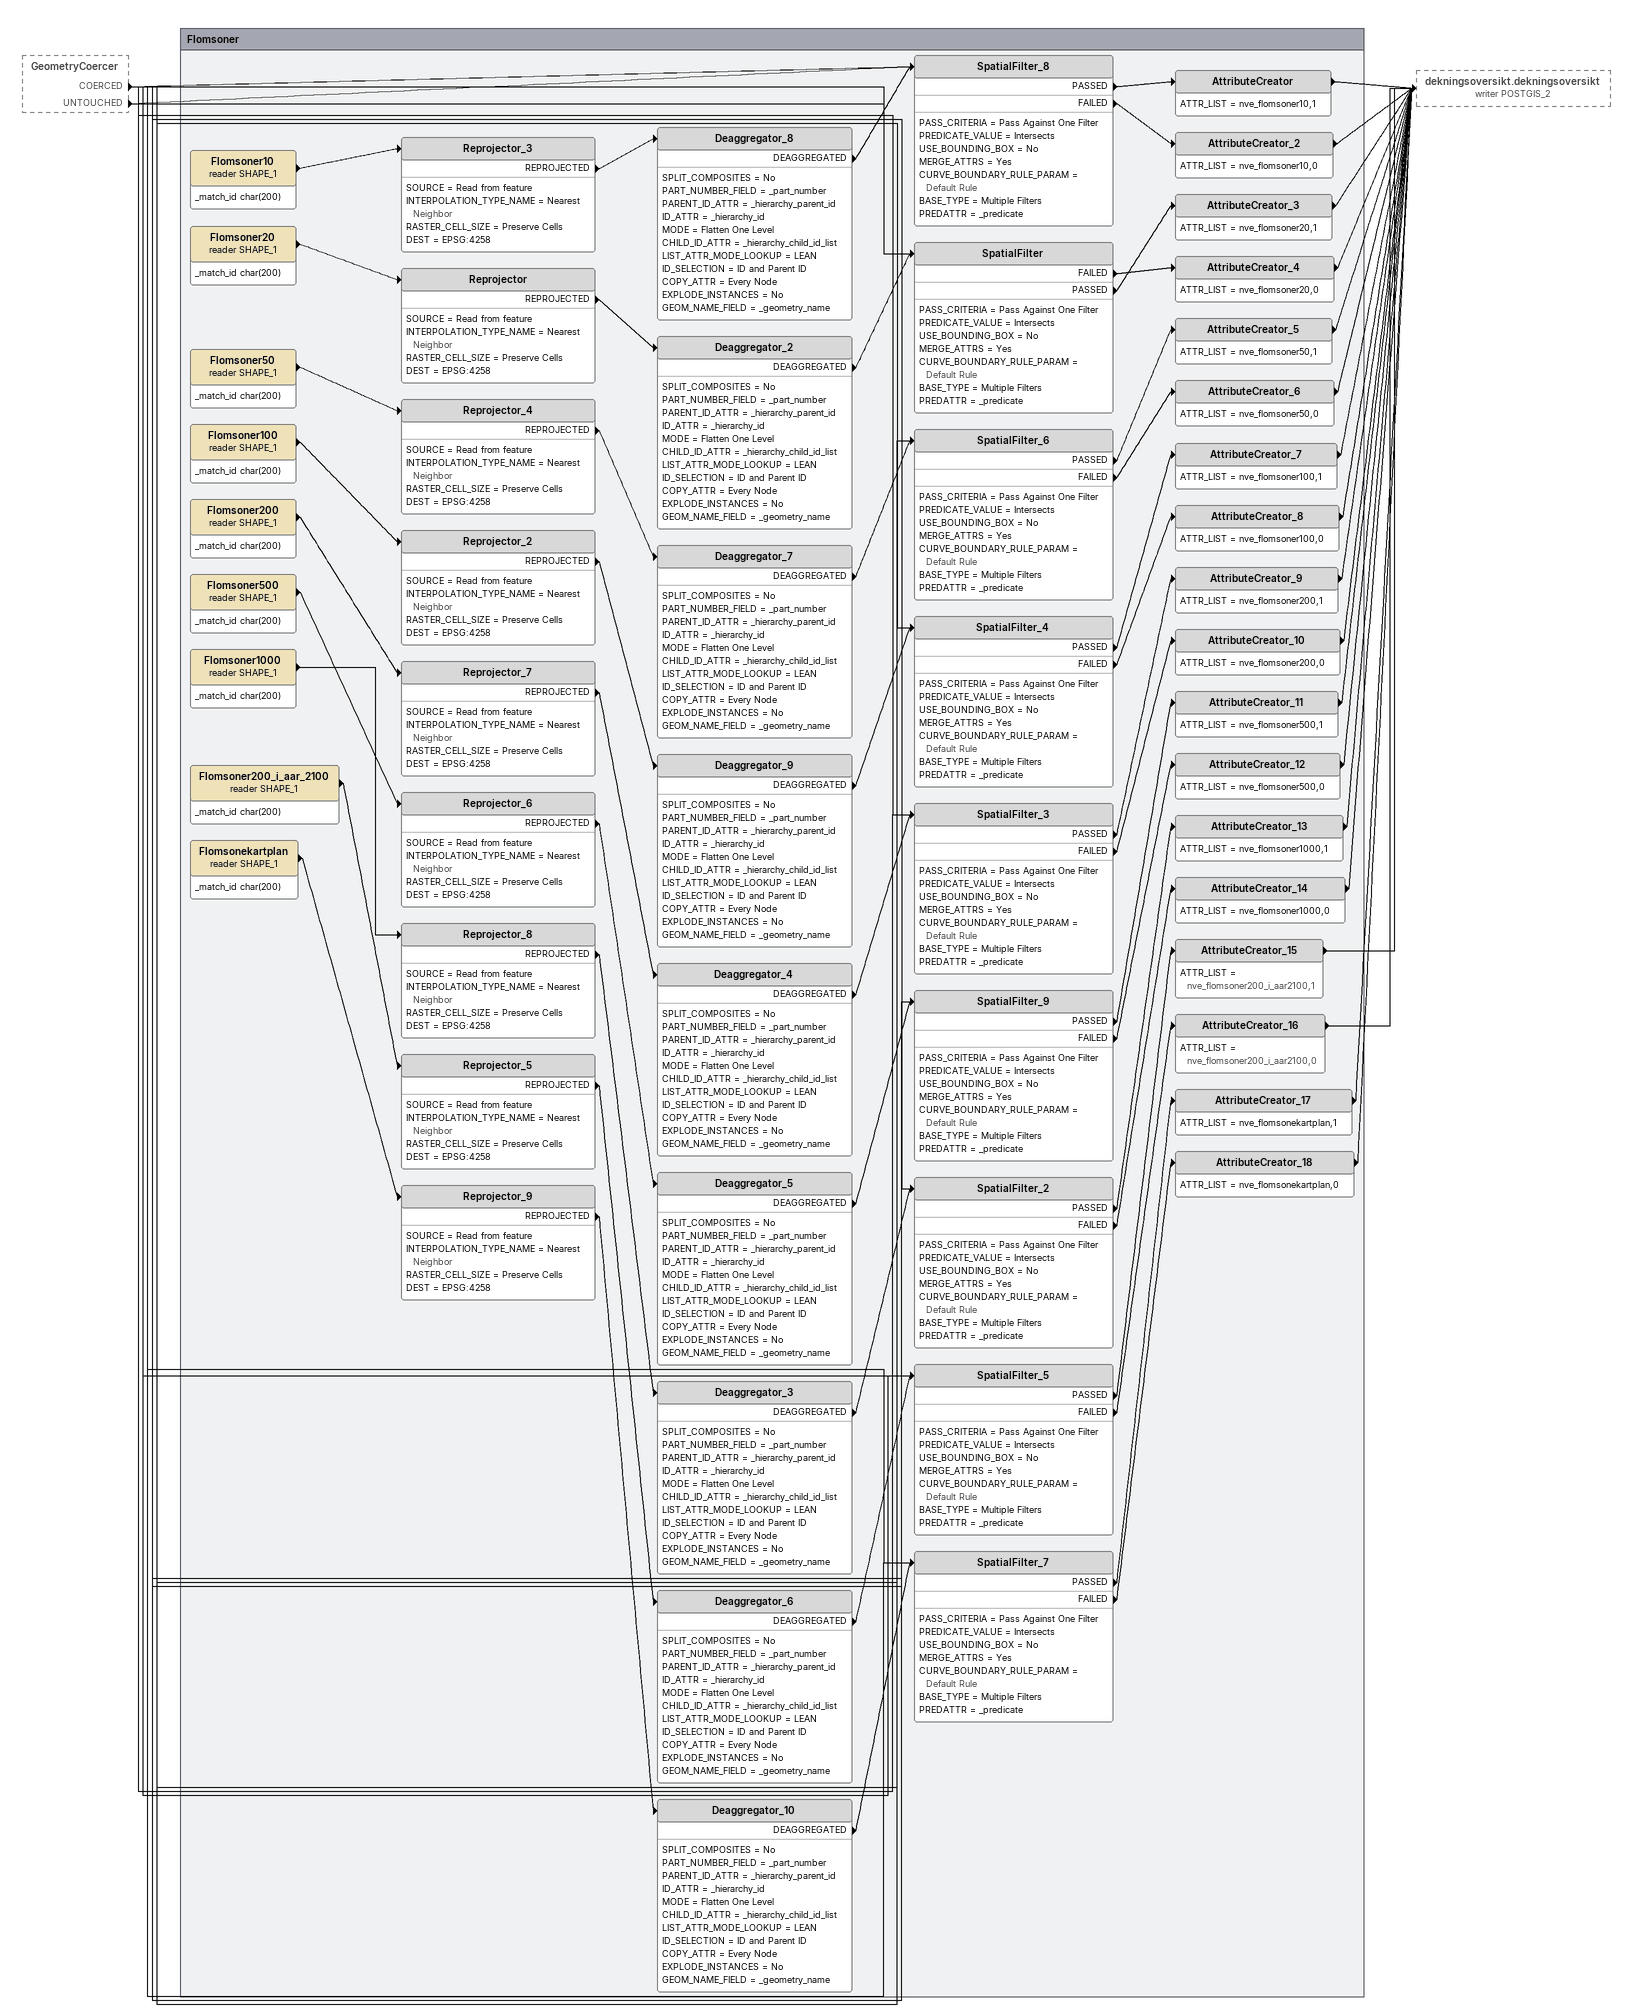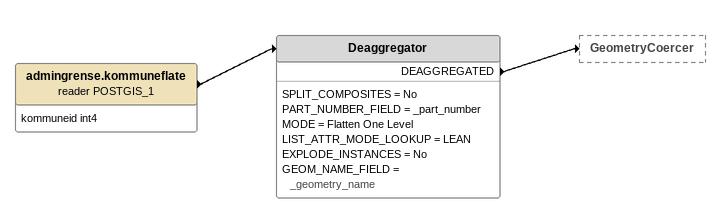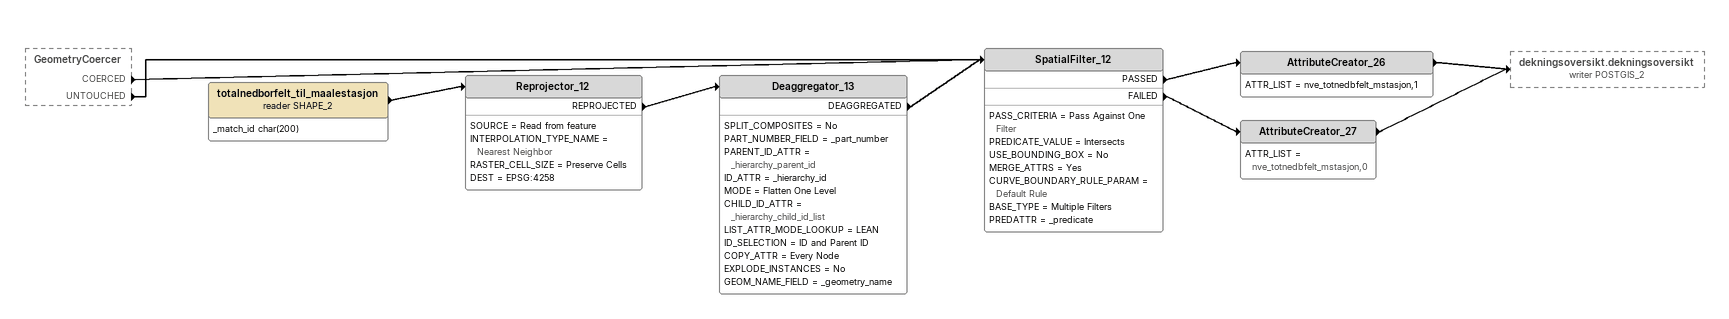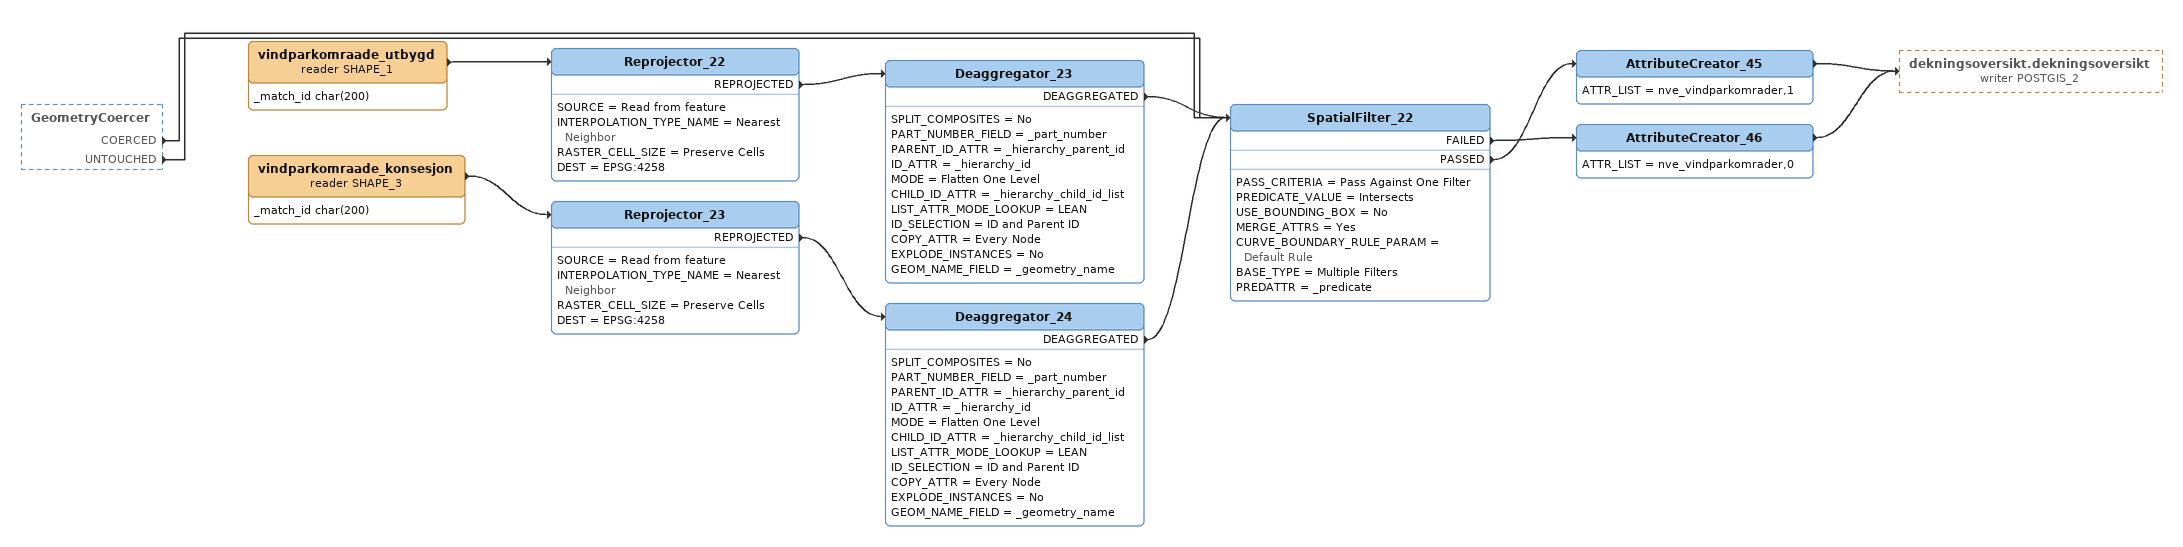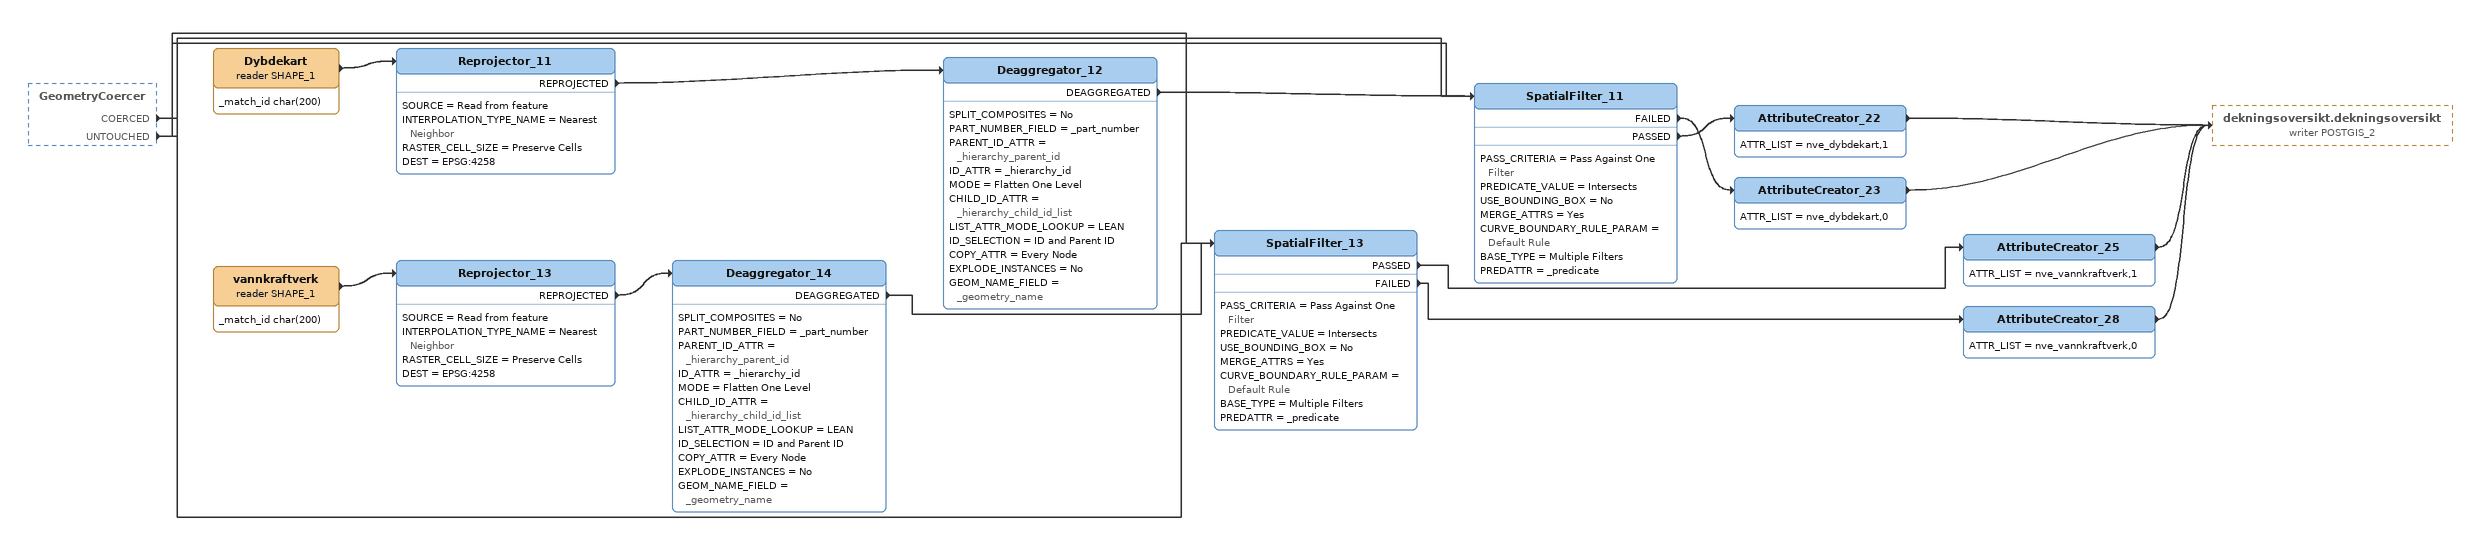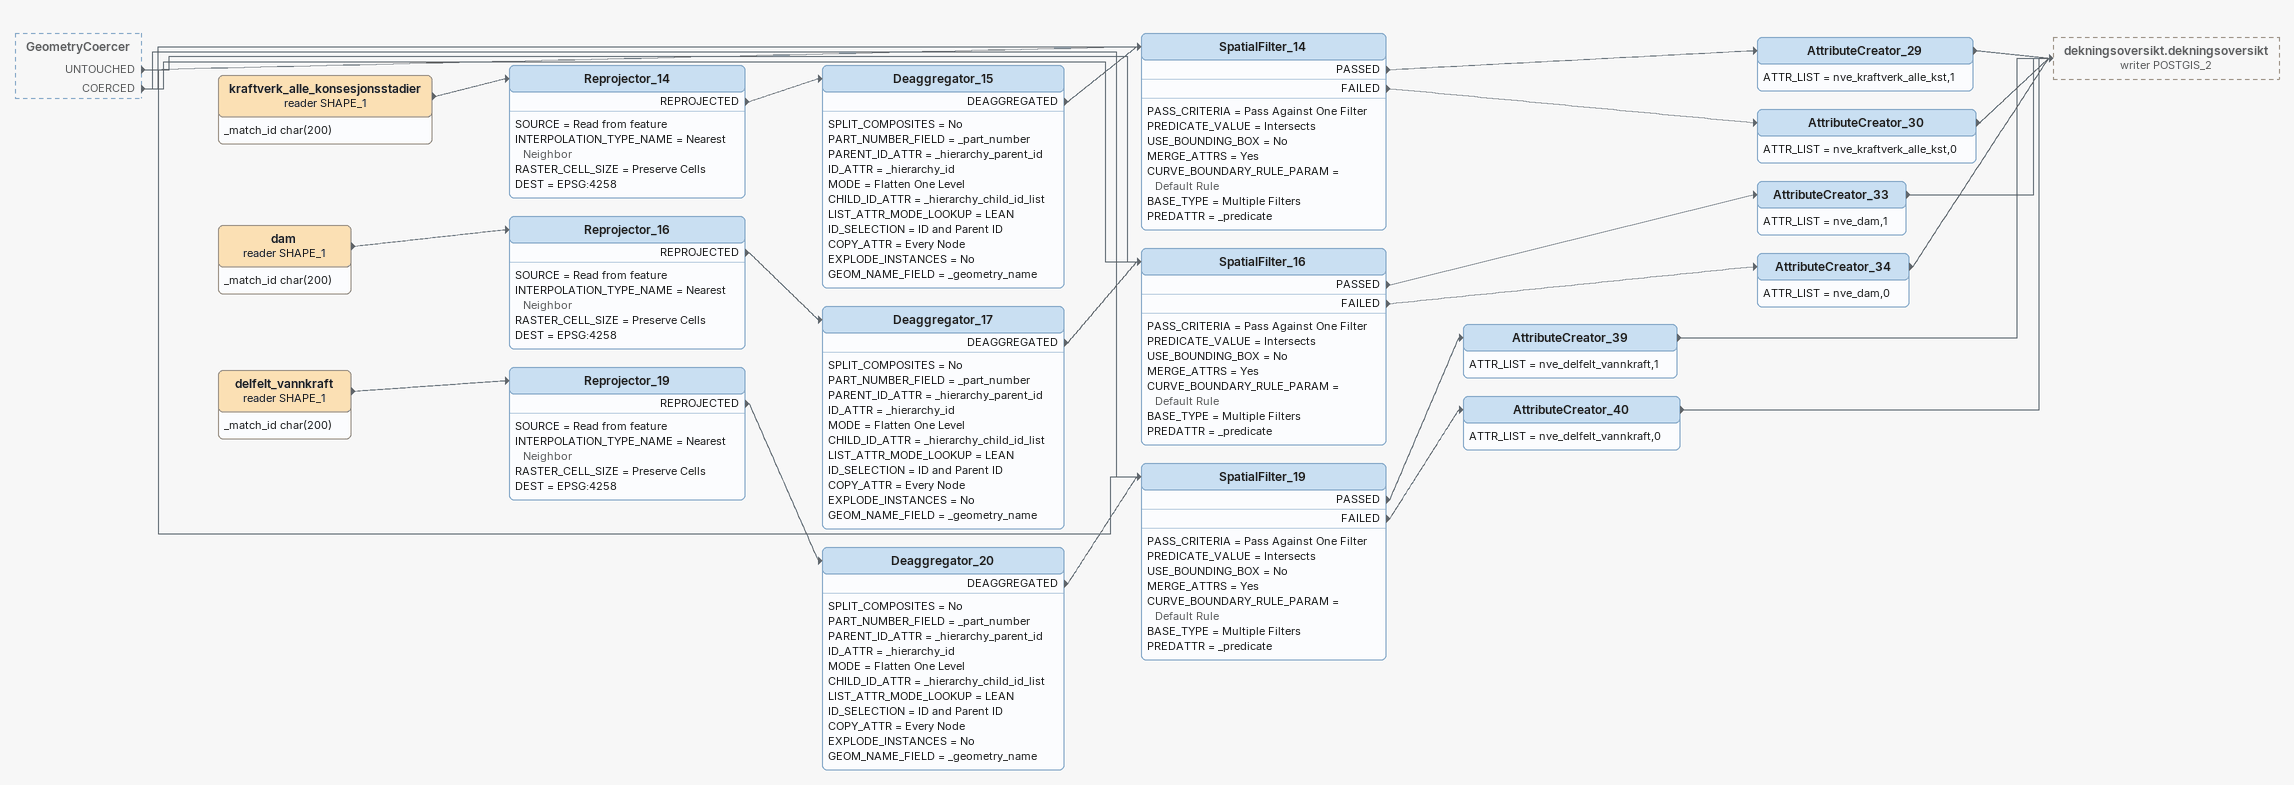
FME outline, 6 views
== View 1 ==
GeometryCoercer [outside]
    COERCED -> SpatialFilter
    COERCED -> SpatialFilter_2
    COERCED -> SpatialFilter_4
    COERCED -> SpatialFilter_3
    COERCED -> SpatialFilter_5
    COERCED -> SpatialFilter_7
    COERCED -> SpatialFilter_9
    COERCED -> SpatialFilter_8
    COERCED -> SpatialFilter_6
    UNTOUCHED -> SpatialFilter
    UNTOUCHED -> SpatialFilter_2
    UNTOUCHED -> SpatialFilter_4
    UNTOUCHED -> SpatialFilter_3
    UNTOUCHED -> SpatialFilter_5
    UNTOUCHED -> SpatialFilter_7
    UNTOUCHED -> SpatialFilter_9
    UNTOUCHED -> SpatialFilter_8
    UNTOUCHED -> SpatialFilter_6

Bookmark: Flomsoner
Flomsoner10 (reader SHAPE_1)
    attributes: _match_id char(200)
    -> Reprojector_3
Reprojector_3
    SOURCE = Read from feature
    INTERPOLATION_TYPE_NAME = Nearest Neighbor
    RASTER_CELL_SIZE = Preserve Cells
    DEST = EPSG:4258
    REPROJECTED -> Deaggregator_8
Deaggregator_8
    SPLIT_COMPOSITES = No
    PART_NUMBER_FIELD = _part_number
    PARENT_ID_ATTR = _hierarchy_parent_id
    ID_ATTR = _hierarchy_id
    MODE = Flatten One Level
    CHILD_ID_ATTR = _hierarchy_child_id_list
    LIST_ATTR_MODE_LOOKUP = LEAN
    ID_SELECTION = ID and Parent ID
    COPY_ATTR = Every Node
    EXPLODE_INSTANCES = No
    GEOM_NAME_FIELD = _geometry_name
    DEAGGREGATED -> SpatialFilter_8
SpatialFilter_8
    PASS_CRITERIA = Pass Against One Filter
    PREDICATE_VALUE = Intersects
    USE_BOUNDING_BOX = No
    MERGE_ATTRS = Yes
    CURVE_BOUNDARY_RULE_PARAM = Default Rule
    BASE_TYPE = Multiple Filters
    PREDATTR = _predicate
    PASSED -> AttributeCreator
    FAILED -> AttributeCreator_2
AttributeCreator
    ATTR_LIST = nve_flomsoner10,1
    -> dekningsoversikt.dekningsoversikt (writer POSTGIS_2)
AttributeCreator_2
    ATTR_LIST = nve_flomsoner10,0
    -> dekningsoversikt.dekningsoversikt (writer POSTGIS_2)
Flomsoner20 (reader SHAPE_1)
    attributes: _match_id char(200)
    -> Reprojector
Reprojector
    SOURCE = Read from feature
    INTERPOLATION_TYPE_NAME = Nearest Neighbor
    RASTER_CELL_SIZE = Preserve Cells
    DEST = EPSG:4258
    REPROJECTED -> Deaggregator_2
Deaggregator_2
    SPLIT_COMPOSITES = No
    PART_NUMBER_FIELD = _part_number
    PARENT_ID_ATTR = _hierarchy_parent_id
    ID_ATTR = _hierarchy_id
    MODE = Flatten One Level
    CHILD_ID_ATTR = _hierarchy_child_id_list
    LIST_ATTR_MODE_LOOKUP = LEAN
    ID_SELECTION = ID and Parent ID
    COPY_ATTR = Every Node
    EXPLODE_INSTANCES = No
    GEOM_NAME_FIELD = _geometry_name
    DEAGGREGATED -> SpatialFilter
SpatialFilter
    PASS_CRITERIA = Pass Against One Filter
    PREDICATE_VALUE = Intersects
    USE_BOUNDING_BOX = No
    MERGE_ATTRS = Yes
    CURVE_BOUNDARY_RULE_PARAM = Default Rule
    BASE_TYPE = Multiple Filters
    PREDATTR = _predicate
    FAILED -> AttributeCreator_4
    PASSED -> AttributeCreator_3
AttributeCreator_3
    ATTR_LIST = nve_flomsoner20,1
    -> dekningsoversikt.dekningsoversikt (writer POSTGIS_2)
AttributeCreator_4
    ATTR_LIST = nve_flomsoner20,0
    -> dekningsoversikt.dekningsoversikt (writer POSTGIS_2)
Flomsoner50 (reader SHAPE_1)
    attributes: _match_id char(200)
    -> Reprojector_4
Reprojector_4
    SOURCE = Read from feature
    INTERPOLATION_TYPE_NAME = Nearest Neighbor
    RASTER_CELL_SIZE = Preserve Cells
    DEST = EPSG:4258
    REPROJECTED -> Deaggregator_7
Deaggregator_7
    SPLIT_COMPOSITES = No
    PART_NUMBER_FIELD = _part_number
    PARENT_ID_ATTR = _hierarchy_parent_id
    ID_ATTR = _hierarchy_id
    MODE = Flatten One Level
    CHILD_ID_ATTR = _hierarchy_child_id_list
    LIST_ATTR_MODE_LOOKUP = LEAN
    ID_SELECTION = ID and Parent ID
    COPY_ATTR = Every Node
    EXPLODE_INSTANCES = No
    GEOM_NAME_FIELD = _geometry_name
    DEAGGREGATED -> SpatialFilter_6
SpatialFilter_6
    PASS_CRITERIA = Pass Against One Filter
    PREDICATE_VALUE = Intersects
    USE_BOUNDING_BOX = No
    MERGE_ATTRS = Yes
    CURVE_BOUNDARY_RULE_PARAM = Default Rule
    BASE_TYPE = Multiple Filters
    PREDATTR = _predicate
    PASSED -> AttributeCreator_5
    FAILED -> AttributeCreator_6
AttributeCreator_5
    ATTR_LIST = nve_flomsoner50,1
    -> dekningsoversikt.dekningsoversikt (writer POSTGIS_2)
AttributeCreator_6
    ATTR_LIST = nve_flomsoner50,0
    -> dekningsoversikt.dekningsoversikt (writer POSTGIS_2)
Flomsoner100 (reader SHAPE_1)
    attributes: _match_id char(200)
    -> Reprojector_2
Reprojector_2
    SOURCE = Read from feature
    INTERPOLATION_TYPE_NAME = Nearest Neighbor
    RASTER_CELL_SIZE = Preserve Cells
    DEST = EPSG:4258
    REPROJECTED -> Deaggregator_9
Deaggregator_9
    SPLIT_COMPOSITES = No
    PART_NUMBER_FIELD = _part_number
    PARENT_ID_ATTR = _hierarchy_parent_id
    ID_ATTR = _hierarchy_id
    MODE = Flatten One Level
    CHILD_ID_ATTR = _hierarchy_child_id_list
    LIST_ATTR_MODE_LOOKUP = LEAN
    ID_SELECTION = ID and Parent ID
    COPY_ATTR = Every Node
    EXPLODE_INSTANCES = No
    GEOM_NAME_FIELD = _geometry_name
    DEAGGREGATED -> SpatialFilter_4
SpatialFilter_4
    PASS_CRITERIA = Pass Against One Filter
    PREDICATE_VALUE = Intersects
    USE_BOUNDING_BOX = No
    MERGE_ATTRS = Yes
    CURVE_BOUNDARY_RULE_PARAM = Default Rule
    BASE_TYPE = Multiple Filters
    PREDATTR = _predicate
    PASSED -> AttributeCreator_7
    FAILED -> AttributeCreator_8
AttributeCreator_7
    ATTR_LIST = nve_flomsoner100,1
    -> dekningsoversikt.dekningsoversikt (writer POSTGIS_2)
AttributeCreator_8
    ATTR_LIST = nve_flomsoner100,0
    -> dekningsoversikt.dekningsoversikt (writer POSTGIS_2)
Flomsoner200 (reader SHAPE_1)
    attributes: _match_id char(200)
    -> Reprojector_7
Reprojector_7
    SOURCE = Read from feature
    INTERPOLATION_TYPE_NAME = Nearest Neighbor
    RASTER_CELL_SIZE = Preserve Cells
    DEST = EPSG:4258
    REPROJECTED -> Deaggregator_4
Deaggregator_4
    SPLIT_COMPOSITES = No
    PART_NUMBER_FIELD = _part_number
    PARENT_ID_ATTR = _hierarchy_parent_id
    ID_ATTR = _hierarchy_id
    MODE = Flatten One Level
    CHILD_ID_ATTR = _hierarchy_child_id_list
    LIST_ATTR_MODE_LOOKUP = LEAN
    ID_SELECTION = ID and Parent ID
    COPY_ATTR = Every Node
    EXPLODE_INSTANCES = No
    GEOM_NAME_FIELD = _geometry_name
    DEAGGREGATED -> SpatialFilter_3
SpatialFilter_3
    PASS_CRITERIA = Pass Against One Filter
    PREDICATE_VALUE = Intersects
    USE_BOUNDING_BOX = No
    MERGE_ATTRS = Yes
    CURVE_BOUNDARY_RULE_PARAM = Default Rule
    BASE_TYPE = Multiple Filters
    PREDATTR = _predicate
    PASSED -> AttributeCreator_9
    FAILED -> AttributeCreator_10
AttributeCreator_9
    ATTR_LIST = nve_flomsoner200,1
    -> dekningsoversikt.dekningsoversikt (writer POSTGIS_2)
AttributeCreator_10
    ATTR_LIST = nve_flomsoner200,0
    -> dekningsoversikt.dekningsoversikt (writer POSTGIS_2)
Flomsoner500 (reader SHAPE_1)
    attributes: _match_id char(200)
    -> Reprojector_6
Reprojector_6
    SOURCE = Read from feature
    INTERPOLATION_TYPE_NAME = Nearest Neighbor
    RASTER_CELL_SIZE = Preserve Cells
    DEST = EPSG:4258
    REPROJECTED -> Deaggregator_5
Deaggregator_5
    SPLIT_COMPOSITES = No
    PART_NUMBER_FIELD = _part_number
    PARENT_ID_ATTR = _hierarchy_parent_id
    ID_ATTR = _hierarchy_id
    MODE = Flatten One Level
    CHILD_ID_ATTR = _hierarchy_child_id_list
    LIST_ATTR_MODE_LOOKUP = LEAN
    ID_SELECTION = ID and Parent ID
    COPY_ATTR = Every Node
    EXPLODE_INSTANCES = No
    GEOM_NAME_FIELD = _geometry_name
    DEAGGREGATED -> SpatialFilter_9
SpatialFilter_9
    PASS_CRITERIA = Pass Against One Filter
    PREDICATE_VALUE = Intersects
    USE_BOUNDING_BOX = No
    MERGE_ATTRS = Yes
    CURVE_BOUNDARY_RULE_PARAM = Default Rule
    BASE_TYPE = Multiple Filters
    PREDATTR = _predicate
    PASSED -> AttributeCreator_11
    FAILED -> AttributeCreator_12
AttributeCreator_11
    ATTR_LIST = nve_flomsoner500,1
    -> dekningsoversikt.dekningsoversikt (writer POSTGIS_2)
AttributeCreator_12
    ATTR_LIST = nve_flomsoner500,0
    -> dekningsoversikt.dekningsoversikt (writer POSTGIS_2)
Flomsoner1000 (reader SHAPE_1)
    attributes: _match_id char(200)
    -> Reprojector_8
Reprojector_8
    SOURCE = Read from feature
    INTERPOLATION_TYPE_NAME = Nearest Neighbor
    RASTER_CELL_SIZE = Preserve Cells
    DEST = EPSG:4258
    REPROJECTED -> Deaggregator_3
Deaggregator_3
    SPLIT_COMPOSITES = No
    PART_NUMBER_FIELD = _part_number
    PARENT_ID_ATTR = _hierarchy_parent_id
    ID_ATTR = _hierarchy_id
    MODE = Flatten One Level
    CHILD_ID_ATTR = _hierarchy_child_id_list
    LIST_ATTR_MODE_LOOKUP = LEAN
    ID_SELECTION = ID and Parent ID
    COPY_ATTR = Every Node
    EXPLODE_INSTANCES = No
    GEOM_NAME_FIELD = _geometry_name
    DEAGGREGATED -> SpatialFilter_2
SpatialFilter_2
    PASS_CRITERIA = Pass Against One Filter
    PREDICATE_VALUE = Intersects
    USE_BOUNDING_BOX = No
    MERGE_ATTRS = Yes
    CURVE_BOUNDARY_RULE_PARAM = Default Rule
    BASE_TYPE = Multiple Filters
    PREDATTR = _predicate
    PASSED -> AttributeCreator_13
    FAILED -> AttributeCreator_14
AttributeCreator_13
    ATTR_LIST = nve_flomsoner1000,1
    -> dekningsoversikt.dekningsoversikt (writer POSTGIS_2)
AttributeCreator_14
    ATTR_LIST = nve_flomsoner1000,0
    -> dekningsoversikt.dekningsoversikt (writer POSTGIS_2)
Flomsoner200_i_aar_2100 (reader SHAPE_1)
    attributes: _match_id char(200)
    -> Reprojector_5
Reprojector_5
    SOURCE = Read from feature
    INTERPOLATION_TYPE_NAME = Nearest Neighbor
    RASTER_CELL_SIZE = Preserve Cells
    DEST = EPSG:4258
    REPROJECTED -> Deaggregator_6
Deaggregator_6
    SPLIT_COMPOSITES = No
    PART_NUMBER_FIELD = _part_number
    PARENT_ID_ATTR = _hierarchy_parent_id
    ID_ATTR = _hierarchy_id
    MODE = Flatten One Level
    CHILD_ID_ATTR = _hierarchy_child_id_list
    LIST_ATTR_MODE_LOOKUP = LEAN
    ID_SELECTION = ID and Parent ID
    COPY_ATTR = Every Node
    EXPLODE_INSTANCES = No
    GEOM_NAME_FIELD = _geometry_name
    DEAGGREGATED -> SpatialFilter_5
SpatialFilter_5
    PASS_CRITERIA = Pass Against One Filter
    PREDICATE_VALUE = Intersects
    USE_BOUNDING_BOX = No
    MERGE_ATTRS = Yes
    CURVE_BOUNDARY_RULE_PARAM = Default Rule
    BASE_TYPE = Multiple Filters
    PREDATTR = _predicate
    PASSED -> AttributeCreator_15
    FAILED -> AttributeCreator_16
AttributeCreator_15
    ATTR_LIST = nve_flomsoner200_i_aar2100,1
    -> dekningsoversikt.dekningsoversikt (writer POSTGIS_2)
AttributeCreator_16
    ATTR_LIST = nve_flomsoner200_i_aar2100,0
    -> dekningsoversikt.dekningsoversikt (writer POSTGIS_2)
Flomsonekartplan (reader SHAPE_1)
    attributes: _match_id char(200)
    -> Reprojector_9
Reprojector_9
    SOURCE = Read from feature
    INTERPOLATION_TYPE_NAME = Nearest Neighbor
    RASTER_CELL_SIZE = Preserve Cells
    DEST = EPSG:4258
    REPROJECTED -> Deaggregator_10
Deaggregator_10
    SPLIT_COMPOSITES = No
    PART_NUMBER_FIELD = _part_number
    PARENT_ID_ATTR = _hierarchy_parent_id
    ID_ATTR = _hierarchy_id
    MODE = Flatten One Level
    CHILD_ID_ATTR = _hierarchy_child_id_list
    LIST_ATTR_MODE_LOOKUP = LEAN
    ID_SELECTION = ID and Parent ID
    COPY_ATTR = Every Node
    EXPLODE_INSTANCES = No
    GEOM_NAME_FIELD = _geometry_name
    DEAGGREGATED -> SpatialFilter_7
SpatialFilter_7
    PASS_CRITERIA = Pass Against One Filter
    PREDICATE_VALUE = Intersects
    USE_BOUNDING_BOX = No
    MERGE_ATTRS = Yes
    CURVE_BOUNDARY_RULE_PARAM = Default Rule
    BASE_TYPE = Multiple Filters
    PREDATTR = _predicate
    PASSED -> AttributeCreator_17
    FAILED -> AttributeCreator_18
AttributeCreator_17
    ATTR_LIST = nve_flomsonekartplan,1
    -> dekningsoversikt.dekningsoversikt (writer POSTGIS_2)
AttributeCreator_18
    ATTR_LIST = nve_flomsonekartplan,0
    -> dekningsoversikt.dekningsoversikt (writer POSTGIS_2)

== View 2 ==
admingrense.kommuneflate (reader POSTGIS_1)
    attributes: kommuneid int4
    -> Deaggregator
Deaggregator
    SPLIT_COMPOSITES = No
    PART_NUMBER_FIELD = _part_number
    MODE = Flatten One Level
    LIST_ATTR_MODE_LOOKUP = LEAN
    EXPLODE_INSTANCES = No
    GEOM_NAME_FIELD = _geometry_name
    DEAGGREGATED -> GeometryCoercer

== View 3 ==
GeometryCoercer [outside]
    COERCED -> SpatialFilter_12
    UNTOUCHED -> SpatialFilter_12
totalnedborfelt_til_maalestasjon (reader SHAPE_2)
    attributes: _match_id char(200)
    -> Reprojector_12
Reprojector_12
    SOURCE = Read from feature
    INTERPOLATION_TYPE_NAME = Nearest Neighbor
    RASTER_CELL_SIZE = Preserve Cells
    DEST = EPSG:4258
    REPROJECTED -> Deaggregator_13
Deaggregator_13
    SPLIT_COMPOSITES = No
    PART_NUMBER_FIELD = _part_number
    PARENT_ID_ATTR = _hierarchy_parent_id
    ID_ATTR = _hierarchy_id
    MODE = Flatten One Level
    CHILD_ID_ATTR = _hierarchy_child_id_list
    LIST_ATTR_MODE_LOOKUP = LEAN
    ID_SELECTION = ID and Parent ID
    COPY_ATTR = Every Node
    EXPLODE_INSTANCES = No
    GEOM_NAME_FIELD = _geometry_name
    DEAGGREGATED -> SpatialFilter_12
SpatialFilter_12
    PASS_CRITERIA = Pass Against One Filter
    PREDICATE_VALUE = Intersects
    USE_BOUNDING_BOX = No
    MERGE_ATTRS = Yes
    CURVE_BOUNDARY_RULE_PARAM = Default Rule
    BASE_TYPE = Multiple Filters
    PREDATTR = _predicate
    PASSED -> AttributeCreator_26
    FAILED -> AttributeCreator_27
AttributeCreator_26
    ATTR_LIST = nve_totnedbfelt_mstasjon,1
    -> dekningsoversikt.dekningsoversikt (writer POSTGIS_2)
AttributeCreator_27
    ATTR_LIST = nve_totnedbfelt_mstasjon,0
    -> dekningsoversikt.dekningsoversikt (writer POSTGIS_2)

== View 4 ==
GeometryCoercer [outside]
    COERCED -> SpatialFilter_22
    UNTOUCHED -> SpatialFilter_22
vindparkomraade_utbygd (reader SHAPE_1)
    attributes: _match_id char(200)
    -> Reprojector_22
Reprojector_22
    SOURCE = Read from feature
    INTERPOLATION_TYPE_NAME = Nearest Neighbor
    RASTER_CELL_SIZE = Preserve Cells
    DEST = EPSG:4258
    REPROJECTED -> Deaggregator_23
Deaggregator_23
    SPLIT_COMPOSITES = No
    PART_NUMBER_FIELD = _part_number
    PARENT_ID_ATTR = _hierarchy_parent_id
    ID_ATTR = _hierarchy_id
    MODE = Flatten One Level
    CHILD_ID_ATTR = _hierarchy_child_id_list
    LIST_ATTR_MODE_LOOKUP = LEAN
    ID_SELECTION = ID and Parent ID
    COPY_ATTR = Every Node
    EXPLODE_INSTANCES = No
    GEOM_NAME_FIELD = _geometry_name
    DEAGGREGATED -> SpatialFilter_22
vindparkomraade_konsesjon (reader SHAPE_3)
    attributes: _match_id char(200)
    -> Reprojector_23
Reprojector_23
    SOURCE = Read from feature
    INTERPOLATION_TYPE_NAME = Nearest Neighbor
    RASTER_CELL_SIZE = Preserve Cells
    DEST = EPSG:4258
    REPROJECTED -> Deaggregator_24
Deaggregator_24
    SPLIT_COMPOSITES = No
    PART_NUMBER_FIELD = _part_number
    PARENT_ID_ATTR = _hierarchy_parent_id
    ID_ATTR = _hierarchy_id
    MODE = Flatten One Level
    CHILD_ID_ATTR = _hierarchy_child_id_list
    LIST_ATTR_MODE_LOOKUP = LEAN
    ID_SELECTION = ID and Parent ID
    COPY_ATTR = Every Node
    EXPLODE_INSTANCES = No
    GEOM_NAME_FIELD = _geometry_name
    DEAGGREGATED -> SpatialFilter_22
SpatialFilter_22
    PASS_CRITERIA = Pass Against One Filter
    PREDICATE_VALUE = Intersects
    USE_BOUNDING_BOX = No
    MERGE_ATTRS = Yes
    CURVE_BOUNDARY_RULE_PARAM = Default Rule
    BASE_TYPE = Multiple Filters
    PREDATTR = _predicate
    FAILED -> AttributeCreator_46
    PASSED -> AttributeCreator_45
AttributeCreator_45
    ATTR_LIST = nve_vindparkomrader,1
    -> dekningsoversikt.dekningsoversikt (writer POSTGIS_2)
AttributeCreator_46
    ATTR_LIST = nve_vindparkomrader,0
    -> dekningsoversikt.dekningsoversikt (writer POSTGIS_2)

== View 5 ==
GeometryCoercer [outside]
    COERCED -> SpatialFilter_11
    UNTOUCHED -> SpatialFilter_11
    UNTOUCHED -> SpatialFilter_13
    COERCED -> SpatialFilter_13
Dybdekart (reader SHAPE_1)
    attributes: _match_id char(200)
    -> Reprojector_11
Reprojector_11
    SOURCE = Read from feature
    INTERPOLATION_TYPE_NAME = Nearest Neighbor
    RASTER_CELL_SIZE = Preserve Cells
    DEST = EPSG:4258
    REPROJECTED -> Deaggregator_12
Deaggregator_12
    SPLIT_COMPOSITES = No
    PART_NUMBER_FIELD = _part_number
    PARENT_ID_ATTR = _hierarchy_parent_id
    ID_ATTR = _hierarchy_id
    MODE = Flatten One Level
    CHILD_ID_ATTR = _hierarchy_child_id_list
    LIST_ATTR_MODE_LOOKUP = LEAN
    ID_SELECTION = ID and Parent ID
    COPY_ATTR = Every Node
    EXPLODE_INSTANCES = No
    GEOM_NAME_FIELD = _geometry_name
    DEAGGREGATED -> SpatialFilter_11
SpatialFilter_11
    PASS_CRITERIA = Pass Against One Filter
    PREDICATE_VALUE = Intersects
    USE_BOUNDING_BOX = No
    MERGE_ATTRS = Yes
    CURVE_BOUNDARY_RULE_PARAM = Default Rule
    BASE_TYPE = Multiple Filters
    PREDATTR = _predicate
    FAILED -> AttributeCreator_23
    PASSED -> AttributeCreator_22
AttributeCreator_22
    ATTR_LIST = nve_dybdekart,1
    -> dekningsoversikt.dekningsoversikt (writer POSTGIS_2)
AttributeCreator_23
    ATTR_LIST = nve_dybdekart,0
    -> dekningsoversikt.dekningsoversikt (writer POSTGIS_2)
vannkraftverk (reader SHAPE_1)
    attributes: _match_id char(200)
    -> Reprojector_13
Reprojector_13
    SOURCE = Read from feature
    INTERPOLATION_TYPE_NAME = Nearest Neighbor
    RASTER_CELL_SIZE = Preserve Cells
    DEST = EPSG:4258
    REPROJECTED -> Deaggregator_14
Deaggregator_14
    SPLIT_COMPOSITES = No
    PART_NUMBER_FIELD = _part_number
    PARENT_ID_ATTR = _hierarchy_parent_id
    ID_ATTR = _hierarchy_id
    MODE = Flatten One Level
    CHILD_ID_ATTR = _hierarchy_child_id_list
    LIST_ATTR_MODE_LOOKUP = LEAN
    ID_SELECTION = ID and Parent ID
    COPY_ATTR = Every Node
    EXPLODE_INSTANCES = No
    GEOM_NAME_FIELD = _geometry_name
    DEAGGREGATED -> SpatialFilter_13
SpatialFilter_13
    PASS_CRITERIA = Pass Against One Filter
    PREDICATE_VALUE = Intersects
    USE_BOUNDING_BOX = No
    MERGE_ATTRS = Yes
    CURVE_BOUNDARY_RULE_PARAM = Default Rule
    BASE_TYPE = Multiple Filters
    PREDATTR = _predicate
    PASSED -> AttributeCreator_25
    FAILED -> AttributeCreator_28
AttributeCreator_25
    ATTR_LIST = nve_vannkraftverk,1
    -> dekningsoversikt.dekningsoversikt (writer POSTGIS_2)
AttributeCreator_28
    ATTR_LIST = nve_vannkraftverk,0
    -> dekningsoversikt.dekningsoversikt (writer POSTGIS_2)

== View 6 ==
GeometryCoercer [outside]
    UNTOUCHED -> SpatialFilter_14
    COERCED -> SpatialFilter_14
    COERCED -> SpatialFilter_16
    UNTOUCHED -> SpatialFilter_16
    COERCED -> SpatialFilter_19
    UNTOUCHED -> SpatialFilter_19
kraftverk_alle_konsesjonsstadier (reader SHAPE_1)
    attributes: _match_id char(200)
    -> Reprojector_14
Reprojector_14
    SOURCE = Read from feature
    INTERPOLATION_TYPE_NAME = Nearest Neighbor
    RASTER_CELL_SIZE = Preserve Cells
    DEST = EPSG:4258
    REPROJECTED -> Deaggregator_15
Deaggregator_15
    SPLIT_COMPOSITES = No
    PART_NUMBER_FIELD = _part_number
    PARENT_ID_ATTR = _hierarchy_parent_id
    ID_ATTR = _hierarchy_id
    MODE = Flatten One Level
    CHILD_ID_ATTR = _hierarchy_child_id_list
    LIST_ATTR_MODE_LOOKUP = LEAN
    ID_SELECTION = ID and Parent ID
    COPY_ATTR = Every Node
    EXPLODE_INSTANCES = No
    GEOM_NAME_FIELD = _geometry_name
    DEAGGREGATED -> SpatialFilter_14
SpatialFilter_14
    PASS_CRITERIA = Pass Against One Filter
    PREDICATE_VALUE = Intersects
    USE_BOUNDING_BOX = No
    MERGE_ATTRS = Yes
    CURVE_BOUNDARY_RULE_PARAM = Default Rule
    BASE_TYPE = Multiple Filters
    PREDATTR = _predicate
    PASSED -> AttributeCreator_29
    FAILED -> AttributeCreator_30
AttributeCreator_29
    ATTR_LIST = nve_kraftverk_alle_kst,1
    -> dekningsoversikt.dekningsoversikt (writer POSTGIS_2)
AttributeCreator_30
    ATTR_LIST = nve_kraftverk_alle_kst,0
    -> dekningsoversikt.dekningsoversikt (writer POSTGIS_2)
dam (reader SHAPE_1)
    attributes: _match_id char(200)
    -> Reprojector_16
Reprojector_16
    SOURCE = Read from feature
    INTERPOLATION_TYPE_NAME = Nearest Neighbor
    RASTER_CELL_SIZE = Preserve Cells
    DEST = EPSG:4258
    REPROJECTED -> Deaggregator_17
Deaggregator_17
    SPLIT_COMPOSITES = No
    PART_NUMBER_FIELD = _part_number
    PARENT_ID_ATTR = _hierarchy_parent_id
    ID_ATTR = _hierarchy_id
    MODE = Flatten One Level
    CHILD_ID_ATTR = _hierarchy_child_id_list
    LIST_ATTR_MODE_LOOKUP = LEAN
    ID_SELECTION = ID and Parent ID
    COPY_ATTR = Every Node
    EXPLODE_INSTANCES = No
    GEOM_NAME_FIELD = _geometry_name
    DEAGGREGATED -> SpatialFilter_16
SpatialFilter_16
    PASS_CRITERIA = Pass Against One Filter
    PREDICATE_VALUE = Intersects
    USE_BOUNDING_BOX = No
    MERGE_ATTRS = Yes
    CURVE_BOUNDARY_RULE_PARAM = Default Rule
    BASE_TYPE = Multiple Filters
    PREDATTR = _predicate
    PASSED -> AttributeCreator_33
    FAILED -> AttributeCreator_34
AttributeCreator_33
    ATTR_LIST = nve_dam,1
    -> dekningsoversikt.dekningsoversikt (writer POSTGIS_2)
AttributeCreator_34
    ATTR_LIST = nve_dam,0
    -> dekningsoversikt.dekningsoversikt (writer POSTGIS_2)
delfelt_vannkraft (reader SHAPE_1)
    attributes: _match_id char(200)
    -> Reprojector_19
Reprojector_19
    SOURCE = Read from feature
    INTERPOLATION_TYPE_NAME = Nearest Neighbor
    RASTER_CELL_SIZE = Preserve Cells
    DEST = EPSG:4258
    REPROJECTED -> Deaggregator_20
Deaggregator_20
    SPLIT_COMPOSITES = No
    PART_NUMBER_FIELD = _part_number
    PARENT_ID_ATTR = _hierarchy_parent_id
    ID_ATTR = _hierarchy_id
    MODE = Flatten One Level
    CHILD_ID_ATTR = _hierarchy_child_id_list
    LIST_ATTR_MODE_LOOKUP = LEAN
    ID_SELECTION = ID and Parent ID
    COPY_ATTR = Every Node
    EXPLODE_INSTANCES = No
    GEOM_NAME_FIELD = _geometry_name
    DEAGGREGATED -> SpatialFilter_19
SpatialFilter_19
    PASS_CRITERIA = Pass Against One Filter
    PREDICATE_VALUE = Intersects
    USE_BOUNDING_BOX = No
    MERGE_ATTRS = Yes
    CURVE_BOUNDARY_RULE_PARAM = Default Rule
    BASE_TYPE = Multiple Filters
    PREDATTR = _predicate
    PASSED -> AttributeCreator_39
    FAILED -> AttributeCreator_40
AttributeCreator_39
    ATTR_LIST = nve_delfelt_vannkraft,1
    -> dekningsoversikt.dekningsoversikt (writer POSTGIS_2)
AttributeCreator_40
    ATTR_LIST = nve_delfelt_vannkraft,0
    -> dekningsoversikt.dekningsoversikt (writer POSTGIS_2)
